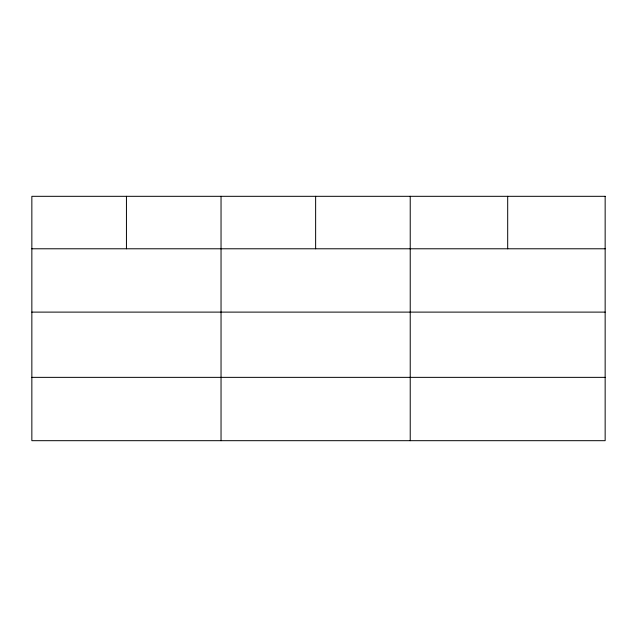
<?xml version="1.0" encoding="UTF-8"?>
<svg xmlns="http://www.w3.org/2000/svg" width="637" height="637" viewBox="0 0 637 637"><rect width="100%" height="100%" fill="white"/><g stroke="black" fill="none" stroke-linecap="round" stroke-linejoin="round"><path stroke-width="0.96" d="M31.85 248.78L605.15 248.78M31.85 312.114L605.15 312.114M31.85 377.359L605.15 377.359M507.689 196.315L507.689 248.78M410.228 196.315L410.228 440.685M315.633 196.315L315.633 248.78M221.039 196.315L221.039 440.685M126.445 196.315L126.445 248.78M605.15 196.315L31.85 196.315L31.85 440.685L605.15 440.685L605.15 196.315"/></g></svg>
